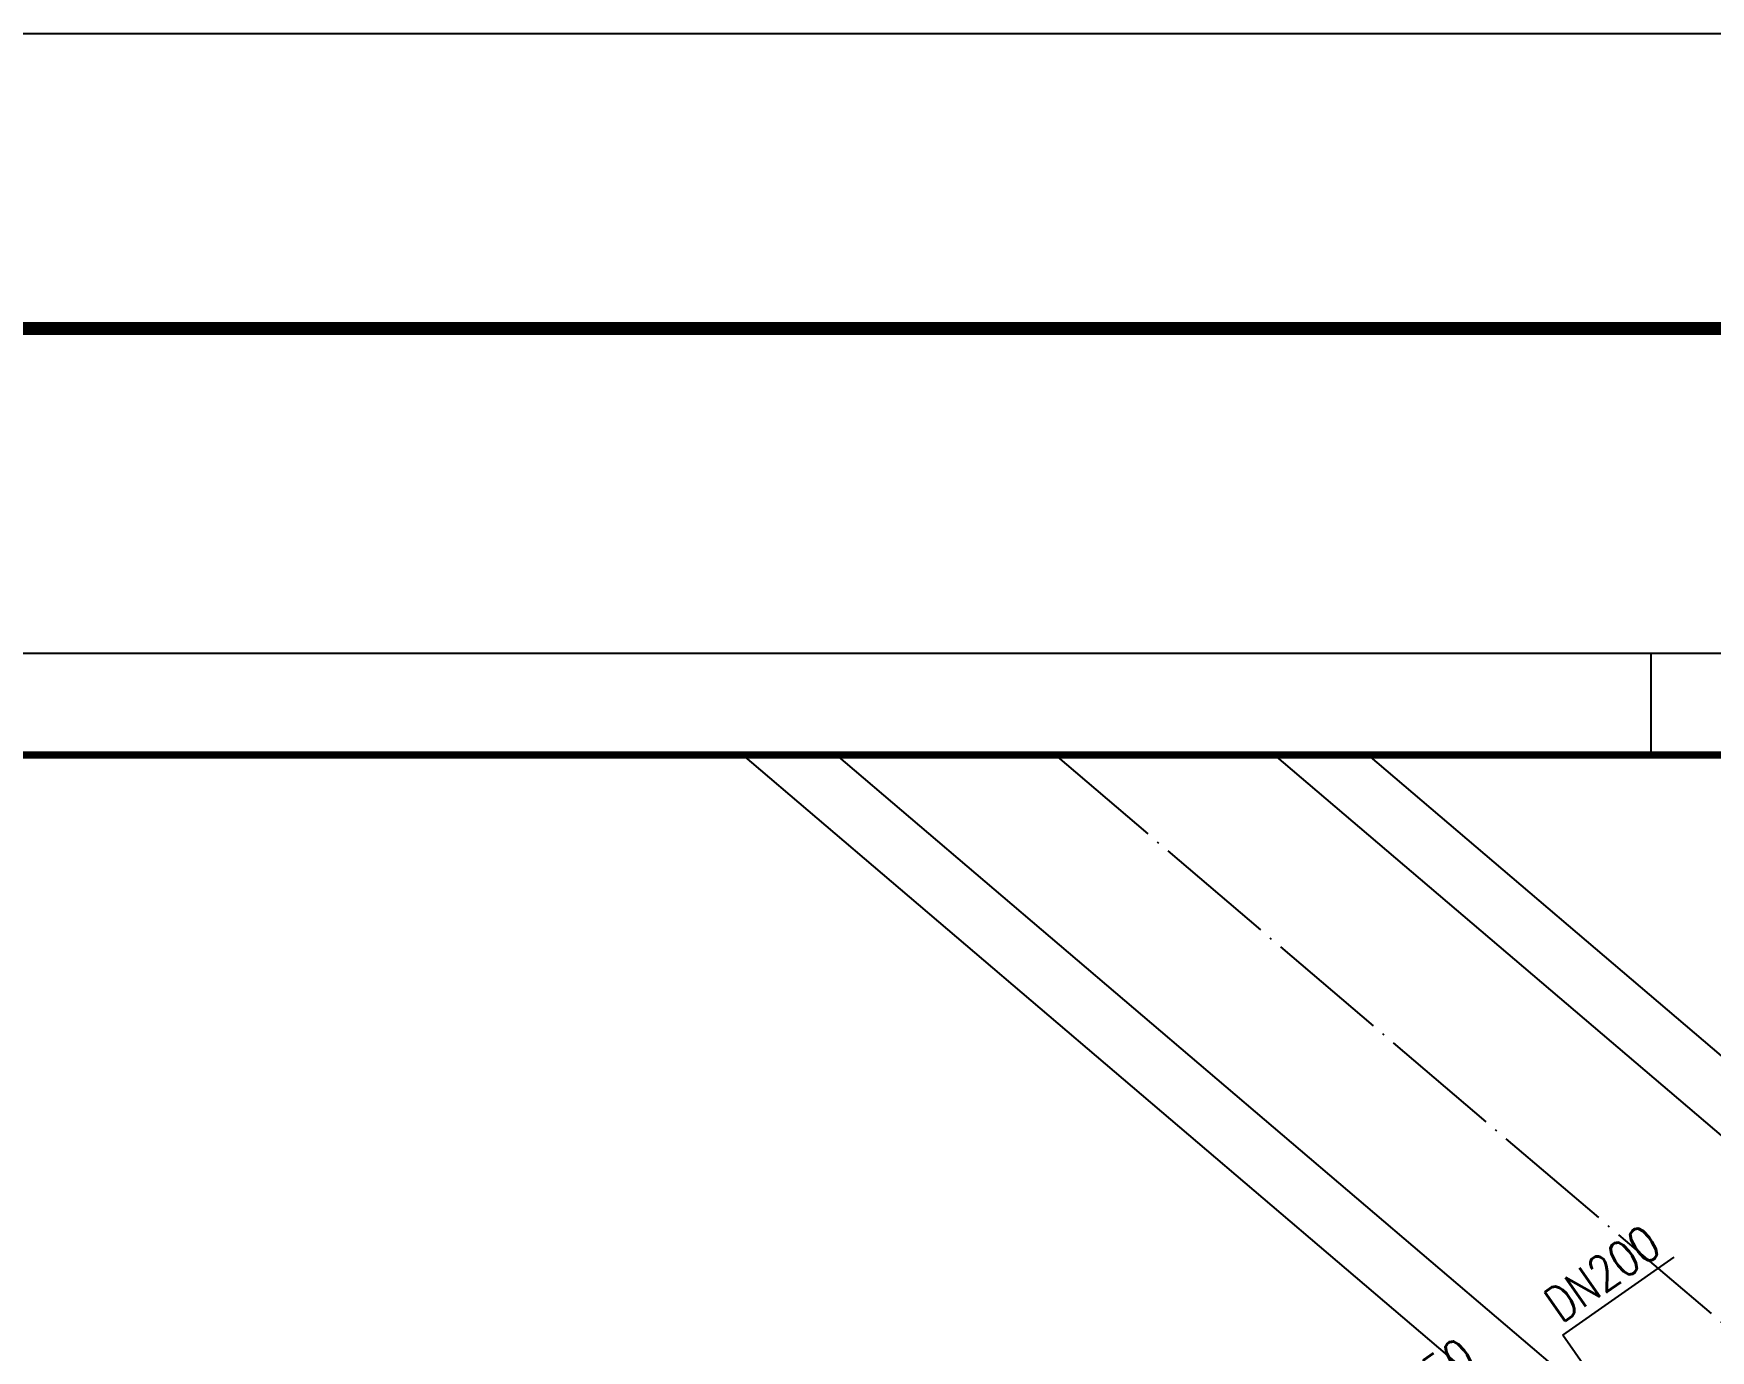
# Model space of a CAD drawing. Extents: x 36524853 to 36525459, y 2743936 to 2747542.
# Drawn here: x 36524965.7 to 36525048.4, y 2744510.5 to 2744575.5 of the extents above; entities that cross this region are included whole.
import ezdxf

# ---------------------------------------------------------------- set-up
doc = ezdxf.new("R2010")
doc.units = 0
doc.header["$LTSCALE"] = 1000
doc.header["$MEASUREMENT"] = 0
doc.linetypes.add('DASHDOT', pattern=[25.4, 12.7, -6.35, 0, -6.35])
doc.linetypes.add('DOTE', pattern=[2.42, 2, -0.2, 0.02, -0.2])
doc.layers.add('0-有效绿地', color=96, linetype='Continuous', lineweight=5)
for name, color, linetype in [('0-规划道路', 4, 'Continuous'), ('0-规划道路中线', 211, 'DASHDOT'), ('_0', 7, 'Continuous'), ('A0-11 图框-粗线', 16, 'Continuous'), ('A0-13 图框-细线', 7, 'Continuous'), ('DIM_给水', 3, 'Continuous'), ('立面', 255, 'Continuous')]:
    doc.layers.add(name, color=color, linetype=linetype)
doc.layers.add('DIM_雨水', color=7, linetype='Continuous', true_color=0x13ece8)
doc.layers.add('yichutu', color=7, linetype='Continuous', true_color=0xffffff, plot=False)
doc.styles.add('_TWT_PIPEDN', font='SIMPLEX', dxfattribs={"width": 0.8, "height": 3.5, "bigfont": 'HZTXT'})

# ---------------------------------------------------------------- blocks, each defined once
blk = doc.blocks.new('33')
at = {"layer": 'Defpoints'}
blk.add_lwpolyline([(36502158.808, 2731665.999), (36502400.933, 2731665.999), (36502400.933, 2731494.799), (36502158.808, 2731494.799)], close=True, dxfattribs=at)
at = {"layer": '立面', "color": 7, "const_width": 0.407}
blk.add_lwpolyline([(36502158.808, 2731656.815), (36502400.933, 2731656.821)], dxfattribs=at)
blk = doc.blocks.new('yct-420-297-420-297-1-3000.0')
at = {"layer": 'yichutu', "color": 7, "linetype": 'Continuous', "true_color": 0xffffff}
blk.add_lwpolyline([(0, 0), (0, 297), (420, 297), (420, 0)], close=True, dxfattribs=at)
blk = doc.blocks.new('A$C6202001D')
at = {"layer": 'A0-11 图框-粗线', "const_width": 70}
blk.add_lwpolyline([(58400, 41000), (2500, 41000), (2500, 1000), (58400, 1000)], close=True, dxfattribs=at)
at = {"layer": 'A0-13 图框-细线'}
blk.add_line((30450, 42000), (30450, 41000), dxfattribs=at)
blk.add_lwpolyline([(59400, 42000), (0, 42000), (0, 0), (59400, 0)], close=True, dxfattribs=at)
blk = doc.blocks.new('分析图底图')
at = {"layer": '0-规划道路', "color": 251}
for p, q in [((-23.153, 15.767), (16.971, -18.384)), ((-18.524, 15.767), (18.524, -15.767)), ((3.075, 15.767), (53.926, -27.514)), ((7.704, 15.767), (55.869, -25.228))]:
    blk.add_line(p, q, dxfattribs=at)
at = {"layer": '0-规划道路中线', "color": 251, "linetype": 'DOTE', "ltscale": 0.003}
blk.add_line((-7.724, 15.767), (77.439, -56.719), dxfattribs=at)
blk = doc.blocks.new('A$C1A1614D2')
at = {"layer": 'DIM_给水'}
for p, q in [((-18.621, 55.258), (-13.122, 59.114)), ((-13.836, 48.433), (-18.621, 55.258))]:
    blk.add_line(p, q, dxfattribs=at)
at = {"layer": 'DIM_给水', "color": 7, "style": '_TWT_PIPEDN', "width": 0.8}
blk.add_text('DN200', height=1.75, rotation=35.03674, dxfattribs=at).set_placement((-18.704, 55.811))
at = {"layer": 'DIM_雨水', "color": 7, "style": '_TWT_PIPEDN', "width": 0.8}
blk.add_text('DN150', height=1.75, rotation=35.03673, dxfattribs=at).set_placement((-27.825, 50.246))

msp = doc.modelspace()

# ---------------------------------------------------------------- block references
at = {"xscale": 0.005, "yscale": 0.005, "zscale": 0.005}
msp.add_blockref('A$C6202001D', (36524893.198, 2744334.884), dxfattribs=at)
msp.add_blockref('分析图底图', (36525023.788, 2744524.117))
at = {"layer": '0-有效绿地'}
msp.add_blockref('A$C1A1614D2', (36525059.729, 2744456.014), dxfattribs=at)
at = {"layer": '_0', "xscale": 1.583838383838384, "yscale": 1.583838383838384, "zscale": 1.583838383838384}
msp.add_blockref('33', (-21288666.509, -1581942), dxfattribs=at)
at = {"layer": 'yichutu', "linetype": 'Continuous', "xscale": 0.9129735061014543, "yscale": 0.9129735061014543, "zscale": 0.9129735061014543}
msp.add_blockref('yct-420-297-420-297-1-3000.0', (36524853.705, 2744304.307), dxfattribs=at)

doc.saveas('drawing.dxf')
